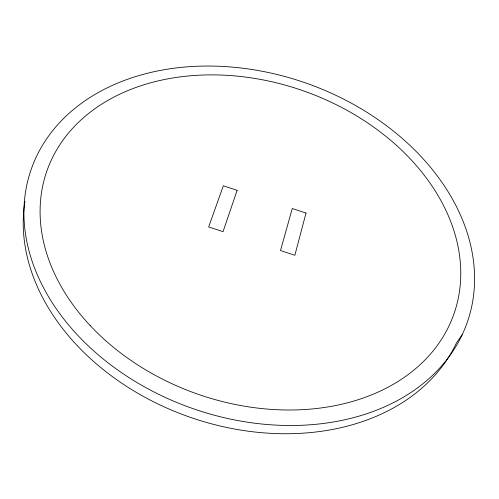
<?xml version="1.0" encoding="UTF-8"?>
<svg xmlns="http://www.w3.org/2000/svg" width="499" height="499" viewBox="0 0 499 499"><rect width="100%" height="100%" fill="white"/><g stroke="black" fill="none" stroke-linecap="round" stroke-linejoin="round"><path stroke-width="0.75" d="M462.292 334.498A231.062 172.305 19.4 0 1 79.148 336.769A231.062 172.305 19.4 0 1 206.324 66.043A231.062 172.305 19.4 0 1 462.292 334.498L456.491 342.863A228.399 171.868 19.4 0 1 195.215 418.985A228.399 171.868 19.4 0 1 24.95 201.309M306.018 213.054L294.847 255.282L280.5 250.567L292.258 208.52L306.018 213.054M237.137 190.344L223.034 231.673L208.651 226.945L223.34 185.796L237.137 190.344M90.25 325.654A215.705 160.584 19.4 0 0 448.576 326.789A215.705 160.584 19.4 0 0 212.455 74.881A215.705 160.584 19.4 0 0 90.25 325.654"/></g></svg>
